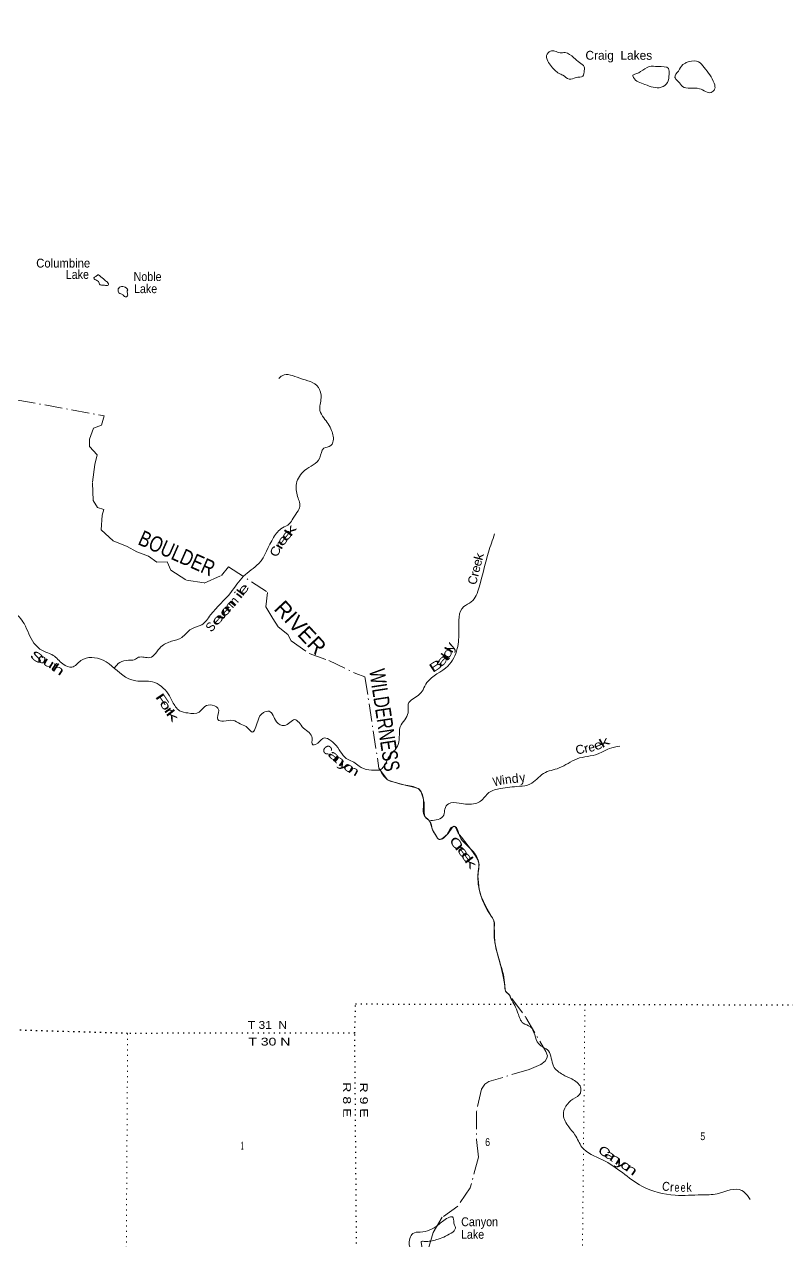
# Model space of a CAD drawing. Header units: feet. Extents: x -1048576 to 137166, y -268550 to 2097152.
# Drawn here: x -182501 to -165346, y 224727 to 252093 of the extents above; entities that cross this region are included whole.
import ezdxf
from ezdxf.enums import TextEntityAlignment as Align

# ---------------------------------------------------------------- set-up
doc = ezdxf.new("R2010")
doc.units = ezdxf.units.FT
doc.header["$LTSCALE"] = 80
doc.linetypes.add('DOT_DASHED', pattern=[7.7, 5, -1.2, 0.3, -1.2])
doc.linetypes.add('DOTTED', pattern=[1.5, 0.3, -1.2])
for name, color, linetype, lineweight in [('39', 7, 'Continuous', 13), ('44', 7, 'DOT_DASHED', 13), ('6', 7, 'DOTTED', 25), ('7', 7, 'DOTTED', 13)]:
    doc.layers.add(name, color=color, linetype=linetype, lineweight=lineweight)
doc.layers.add('41', color=7, linetype='Continuous')

msp = doc.modelspace()

# ---------------------------------------------------------------- linework, layer by layer
at = {"layer": '39'}
for points in [[(-139726.18, 284721.75), (-139786.61, 284683.23), (-139865.18, 284636.58), (-139935.68, 284589.96), (-139981.99, 284555.51), (-140024.23, 284506.92), (-140030.24, 284490.75), (-140030.24, 284490.75), (-140086.75, 284492.64)], [(-170559.71, 251060.71), (-170738.16, 251299.72), (-170747.82, 251388.6), (-170660.55, 251489.18), (-170565.7, 251488.78), (-170442.77, 251451.91), (-170333.77, 251455.48), (-170138.56, 251341.58), (-170005.89, 251231.98), (-169903.44, 251134.62), (-169899.78, 251055.86), (-169936.73, 250928.82), (-170084.22, 250895.12), (-170239.79, 250859.45), (-170386.69, 250948.92), (-170469.24, 250987.63), (-170559.71, 251060.71)], [(-167543.4, 251253.74), (-167327.67, 251250.8), (-167205.17, 251125.09), (-166976.84, 250766.73), (-166967.41, 250631.42), (-167044.45, 250561.08), (-167306.4, 250644.98), (-167693.65, 250695.1), (-167781.94, 250800.47), (-167838.17, 250857.24), (-167860.16, 250899.74), (-167780.76, 251042.75), (-167683.19, 251185.69), (-167626.5, 251221.79), (-167543.4, 251253.74)], [(-168808.45, 250952.26), (-168632.5, 251028.23), (-168438.2, 251142.48), (-168240.41, 251143.66), (-168008.55, 251096.22), (-167993, 250975.01), (-168030.26, 250781.34), (-168170.03, 250676.95), (-168535.02, 250739.08), (-168790.56, 250895.64), (-168804.5, 250934.07), (-168808.45, 250952.26)], [(-180695.77, 246341.07), (-180808.32, 246438.47), (-180834.48, 246454.73), (-180895.19, 246420.67), (-180937.71, 246390.56), (-180893.55, 246341.92), (-180823.16, 246291.14), (-180811.27, 246246.67), (-180698.37, 246221.96), (-180617.65, 246221.61), (-180607.38, 246257.91), (-180637.46, 246296.4), (-180671.64, 246322.8), (-180695.77, 246341.07)], [(-180174.14, 246120.78), (-180204.22, 246159.27), (-180315.05, 246194.07), (-180385.95, 246139.85), (-180372.26, 246050.96), (-180287.67, 246014.25), (-180229.41, 245959.49), (-180178.84, 245983.5), (-180186.5, 246068.33), (-180174.14, 246120.78)], [(-176775.14, 244123.48), (-176698.14, 244187.76), (-176304.86, 244133.58), (-175884.07, 243925.83), (-175822.67, 243687.32), (-175848.26, 243404.76), (-175760.27, 243238.81), (-175586.06, 242955.4), (-175559.09, 242690.78), (-175603.86, 242616.26), (-175761.58, 242554.35), (-175851.43, 242338.69), (-176193.88, 242055.47), (-176376.93, 241763.48), (-176350.11, 241468.58), (-176306.94, 241216.01), (-176390.37, 241075.03), (-176451.37, 240982.41), (-176538.78, 240853.57), (-176694.62, 240763.37), (-176891.42, 240550.19), (-177227.29, 239960.04), (-177567.73, 239674.78), (-177856.08, 239310.56), (-178308.59, 238805.71), (-178509.47, 238584.47), (-178746.06, 238488.57), (-178958.91, 238295.65), (-179185.36, 238211.81), (-179426.12, 238087.66), (-179679.58, 237844.44), (-179927.78, 237851.56), (-180026.94, 237797.47), (-180158.18, 237783.89), (-180350.13, 237738.28), (-180480.08, 237603.11)], [(-174495.53, 235312.6), (-174411.94, 235392.92), (-174310.08, 235588.34), (-174086.61, 235890.24), (-174023.9, 236336.19), (-173914.21, 236481.1), (-173860.92, 236650.47), (-173860.19, 236799.88), (-173629.13, 237002.82), (-173529.65, 237123.54), (-173440.07, 237284.69), (-172968.02, 237656.2), (-172760.27, 238047.01), (-172723.94, 238462.79), (-172612.38, 238991.31), (-172444.36, 239097.6), (-172267.15, 239432.01), (-172055.46, 240216.53), (-171918.23, 240629.86)], [(-184501.81, 239433.64), (-184081.58, 239432.11), (-183775.72, 239247.07), (-183520.74, 238973.4), (-183176.98, 238697.33), (-182744.43, 238832.78), (-182507.37, 238609.66), (-182285.47, 238172.59), (-182092.55, 238004.18), (-181850.89, 237896.13), (-181633.87, 237703.39), (-181428.37, 237629.82), (-181227.85, 237778.38), (-180729.32, 237786.34), (-180220.55, 237408.61), (-179990.91, 237320.81), (-179615.63, 237299.01), (-179263.76, 237028.96), (-179163.72, 236850.86), (-179007.28, 236650.3), (-178817.82, 236599.01), (-178567.46, 236620.15), (-178435.66, 236746.78), (-178276.07, 236778.41), (-178125.28, 236660.65), (-178146.49, 236450.76), (-178017.5, 236413.86), (-177801.46, 236433.13), (-177644.42, 236355.73), (-177509.51, 236292.56), (-177374.88, 236170.84), (-177246.53, 236418.64), (-177122.49, 236609.92), (-176993.2, 236637.64), (-176828.85, 236402.72), (-176649.66, 236315.13), (-176414.89, 236449.4), (-176218.03, 236260.79), (-176023.38, 236031.8), (-176007.95, 235884.34), (-175947.39, 235888.12), (-175787.28, 236026.75), (-175487.35, 235865.96), (-175216.42, 235551.84), (-175085.54, 235490.7), (-174968.93, 235399.35), (-174495.08, 235312.52)], [(-173358.29, 234181), (-173190.68, 234202.49), (-173059.01, 234302.88), (-173038.17, 234438.07), (-172956.85, 234558.87), (-172714.62, 234569.95), (-172351.38, 234562.33), (-172234.06, 234618.37), (-172045.45, 234807.35), (-171786.66, 234901.14), (-171360.59, 234949.79), (-171126.26, 234995.23), (-170816.28, 235240.23), (-170464.53, 235361.89), (-170063.93, 235568.14), (-169587.09, 235679.17), (-169336.27, 235797.22), (-169103.91, 235852.76)], [(-174495.08, 235312.52), (-174332.62, 235103.85), (-174155.34, 235038.48), (-173957.84, 234981.1), (-173641.39, 234896.97), (-173517.45, 234652.13), (-173479, 234260.26), (-173380.56, 234166.96), (-173314.9, 233972.85), (-173236.85, 233839.25), (-173186.76, 233764.33), (-172992.54, 233860.42), (-172850.36, 234047.58), (-172812.02, 234045.4), (-172724.04, 233877.44), (-172459.27, 233543.16), (-172281.03, 233259.72), (-172292.77, 232920.56), (-172216.32, 232455.85), (-172018.43, 232063.3), (-171932.34, 231921.59), (-171929.26, 231723.71), (-171900.73, 231366.21), (-171783.8, 230925.54), (-171691.12, 230478.93), (-171671.6, 230343.57), (-171583.25, 230250.31), (-171545.36, 230157.27)], [(-171553.56, 230172.67), (-171392.81, 229848.59), (-171272.89, 229617.96), (-171119.88, 229542.59), (-170926.08, 229156.21), (-170708.91, 228997.8), (-170593.6, 228656.18), (-170384.67, 228463.49), (-170181.32, 228365.69), (-169984.48, 228177.1), (-169976.91, 228144.43)], [(-169976.91, 228144.43), (-169989.18, 228047.95), (-170155.39, 227913.47), (-170371.17, 227557.2), (-170251.45, 227288.22), (-170111.07, 227111.99), (-169953.06, 226830.72), (-169492.3, 226548.09), (-169043.69, 226257.44), (-168603.22, 225952.7), (-167853.41, 225749.5), (-167266.01, 225756.94), (-166910.63, 225783.59), (-166353.17, 225855.75), (-166228.63, 225740.14), (-166170.53, 225655.11)], [(-172837.87, 225123.58), (-172867.68, 225261.51), (-172962.64, 225241.76), (-173193.6, 225075.28), (-173592.03, 224919.65), (-173757.7, 224890.12), (-173824.87, 224779.42), (-173839.77, 224630.13), (-173737.65, 224472.23), (-173614.73, 224431.31), (-173553.57, 224550.12), (-173561.19, 224636.94), (-173570.93, 224705.61), (-173504.3, 224711.36), (-173227.57, 224750.48), (-172895.79, 224898.34), (-172800.35, 225008.92), (-172818.15, 225079.64), (-172838.11, 225124.13)]]:
    msp.add_spline(points, degree=3, dxfattribs=at)
at = {"layer": '44'}
for points in [[(-184464.3, 243977.07), (-180706.59, 243281.71), (-180760.68, 243072.17), (-180940.69, 243008.96), (-181035.4, 242763.39), (-181034.72, 242593.81), (-180864.73, 242408.79), (-180914.87, 242189.12), (-180966.5, 241779.7), (-180953.51, 241379.88), (-180853.92, 241219.63), (-180711.03, 241180.17), (-180748.37, 241049.24), (-180773.17, 240716.32), (-180504.81, 240474.02), (-180183.11, 240344.35), (-179970.25, 240225.62), (-179706.79, 240128.71), (-179522.3, 239992.03), (-179284.27, 239996.25), (-179203.04, 239809.89), (-178851.81, 239589.15), (-178452.96, 239523.49), (-178062.33, 239696.12), (-177903.5, 239886.68), (-177026.61, 239312.64), (-177067.47, 238989.94), (-176910.21, 238726.29), (-176790.67, 238537.62), (-176568.17, 238362.28), (-176492.64, 238220.39), (-176093.47, 237940.73), (-175646.96, 237779.82), (-175038.13, 237486.44), (-174835, 237412.2), (-174522.4, 235358.69), (-174497, 235312.87)], [(-174497, 235312.87), (-174324.95, 235095.15), (-174271.61, 235064.71), (-174150.38, 235037.02), (-173962.75, 234982.52), (-173715.46, 234921.52), (-173625.62, 234889.49), (-173578.51, 234841.81), (-173526.17, 234683.83), (-173503.75, 234575.64), (-173502.68, 234374.04), (-173492.44, 234300.45), (-173478.53, 234259.2), (-173456.12, 234231.77), (-173396.91, 234188.82), (-173370.65, 234142.57), (-173314.67, 233972.43), (-173200.26, 233781.84), (-173162.83, 233750.25), (-173109.63, 233765.04), (-173035.83, 233821.7), (-172963.48, 233891.53), (-172866.64, 234033.67), (-172832.01, 234052.92), (-172801.24, 234030), (-172738.29, 233898.99), (-172665.91, 233802.84), (-172436.27, 233512.56), (-172345.27, 233386.19), (-172296.06, 233296.54), (-172267.87, 233193.96), (-172286.05, 233031.06), (-172293.65, 232932.39), (-172264.12, 232638.49), (-172221.37, 232469.2), (-172116.86, 232243.53), (-171935.58, 231932.29), (-171924.96, 231862.76), (-171922.53, 231590.43), (-171911.15, 231438.23), (-171870.35, 231234.28), (-171793.85, 230967.85), (-171736.94, 230705.18), (-171697.38, 230509.98), (-171679.07, 230386.3), (-171669.68, 230337.39), (-171650.42, 230311.79), (-171600.61, 230274.04), (-171582.67, 230248.88), (-171553, 230176.04)], [(-171532.16, 230173.11), (-171214.06, 229750.08), (-170764.85, 228985.28), (-170729.84, 228886.55), (-170743.08, 228832.85), (-170777.9, 228767.52), (-170880.35, 228687.78), (-171143.51, 228575.7), (-172051.79, 228308.04), (-172140.26, 228249.24), (-172214.28, 228135.43), (-172326, 227632.98), (-172329.33, 227001.63), (-172282.93, 226609.45), (-172468.37, 225916.12), (-172745.23, 225504.47), (-173095.97, 225253.82), (-173299.73, 224914.41), (-173575.45, 223953.83)]]:
    msp.add_lwpolyline(points, dxfattribs=at)
at = {"layer": '6'}
for points in [[(-175065.69, 212403.43), (-175051.15, 213591.24), (-175029.64, 218945.8), (-175029.36, 224094.58), (-175020.83, 224183.35), (-175064.65, 229392.89), (-175047.13, 230052.81), (-169886.06, 230043.62), (-164624.09, 230029.94), (-159279.33, 230023.96), (-153957.03, 229967.63), (-153815.51, 229968.9)], [(-175064.65, 229392.89), (-180175.32, 229391.75), (-184583.61, 229517.2)]]:
    msp.add_lwpolyline(points, dxfattribs=at)
at = {"layer": '7'}
for points in [[(-169886.06, 230043.62), (-169944.59, 224164.46), (-169968.06, 218822.02)], [(-180175.32, 229391.75), (-180208.09, 224202.75), (-180222.95, 218965.22), (-180300.68, 214148.05)]]:
    msp.add_lwpolyline(points, dxfattribs=at)

# ---------------------------------------------------------------- texts
at = {"layer": '41'}
msp.add_text('Craig  Lakes', height=200, dxfattribs=at).set_placement((-169874.34, 251295.79))
for s, width, p in [('Columbine', 0.95, (-182233.13, 246620.81)), ('Lake', 0.9, (-181568.11, 246366.3)), ('Noble', 0.9, (-180041.66, 246317.17)), ('Lake', 0.9, (-180032.73, 246044.81)), ('Canyon', 0.9, (-172670.9, 225052.73)), ('Lake', 0.9, (-172675.25, 224770.18))]:
    msp.add_text(s, height=200, dxfattribs=dict(at, width=width)).set_placement(p)
for s, rotation, width, p in [('k', 55.298, 1.85, (-176434.29, 240649.94)), ('e', 54.139, 1.7, (-176613.42, 240429.57)), ('e', 52.434, 1.75, (-176524.25, 240541.8)), ('C', 65.72, 1.2, (-176761.54, 240194.62)), ('r', 59.946, 1.65, (-176682.46, 240320.84)), ('k', 74.981, 1.2, (-172176.47, 240094.83)), ('e', 75.978, 1.05, (-172212.7, 239960.96)), ('r', 75.978, 1.15, (-172277.18, 239702.74)), ('e', 75.978, 1.05, (-172249.21, 239819.21)), ('e', 52.053, 1.75, (-177500.65, 239325.14)), ('i', 52.376, 1.6, (-177603.39, 239193.8)), ('l', 52.376, 1.5, (-177556.91, 239248.73)), ('v', 48.091, 2.05, (-177990.85, 238744.74)), ('e', 48.168, 1.9, (-177904.6, 238841.04)), ('n', 48.168, 2, (-177811.12, 238945.47)), ('e', 48.091, 1.9, (-178083.8, 238641.95)), ('d', 60.826, 1.65, (-172895.67, 237904.9)), ('y', 66.38, 1.4, (-172832.57, 238051.37)), ('S', 324.659, 1.7, (-182273.11, 237777.71)), ('o', 337.035, 1.25, (-182134.85, 237728.2)), ('u', 330.122, 1.65, (-181998.85, 237646.65)), ('a', 45.855, 2.1, (-173025.24, 237722.3)), ('l', 52.768, 1.5, (-172954.5, 237811.16)), ('t', 326.152, 1.55, (-181874.82, 237561.25)), ('h', 326.214, 1.7, (-181784.33, 237496.51)), ('B', 32.977, 1.65, (-173190.06, 237577.14)), ('F', 303.78, 1.9, (-179479.69, 236838.46)), ('o', 301.39, 1.5, (-179408.19, 236726.83)), ('r', 305.532, 1.85, (-179319.3, 236591.55)), ('k', 308.501, 2, (-179244.37, 236481.6)), ('e', 21.325, 1.25, (-169558.03, 235786.17)), ('k', 29.04, 1.65, (-169403.8, 235858.26)), ('a', 318.537, 2, (-175583.72, 235558.44)), ('n', 321.024, 1.9, (-175476.94, 235465.25)), ('C', 18.202, 1.05, (-169965.27, 235684.77)), ('r', 13.789, 1.15, (-169833.56, 235711.74)), ('y', 323.799, 1.8, (-175356.13, 235365.4)), ('o', 325.753, 1.6, (-175250.05, 235293.75)), ('n', 330.616, 1.55, (-175131.71, 235221.22)), ('W', 13.235, 0.85, (-171826.56, 234971.69)), ('d', 6.332, 1.05, (-171447.26, 235028.34)), ('C', 308.506, 1.55, (-172860.44, 233608.76)), ('r', 308.258, 1.95, (-172772.58, 233500.41)), ('e', 306.395, 1.7, (-172700.8, 233413.68)), ('e', 306.395, 1.7, (-172615.62, 233300.49)), ('k', 306.439, 1.9, (-172534.18, 233176.44)), ('C', 328.94, 1.35, (-169499.73, 226645.96)), ('a', 327.113, 1.65, (-169372.18, 226567.35)), ('n', 327.113, 1.7, (-169251.55, 226488.72)), ('y', 327.009, 1.7, (-169121.08, 226403.06)), ('o', 327.009, 1.55, (-169016.07, 226334.88)), ('n', 325.039, 1.75, (-168893.82, 226250.26)), ('C', 351.72, 0.9, (-168076.49, 225851.44)), ('e', 359.321, 0.75, (-167816.68, 225829.06)), ('e', 359.321, 0.75, (-167677.88, 225825.33)), ('k', 2.13, 0.9, (-167539.5, 225826.42))]:
    msp.add_text(s, height=200, rotation=rotation, dxfattribs=dict(at, width=width)).set_placement(p, align=Align.CENTER)
for s, rotation, p in [('C', 74.663, (-172314.79, 239560.76)), ('m', 48.168, (-177738.46, 239026.65)), ('S', 47.959, (-178236.15, 238471.66)), ('e', 12.898, (-169716.94, 235735.3)), ('C', 313.874, (-175753.41, 235700.46)), ('i', 8.696, (-171707.21, 234992.17)), ('n', 8.332, (-171598.97, 235011.21)), ('y', 8.997, (-171279.78, 235049.56)), ('r', 356.104, (-167935.86, 225835.59))]:
    msp.add_text(s, height=200, rotation=rotation, dxfattribs=at).set_placement(p, align=Align.CENTER)
at = {"layer": '44'}
for s, rotation, width, p in [('BOULDER', 336.047, 0.8, (-179965.58, 240400.54)), ('WILDERNESS', 278.656, 0.75, (-174741.49, 237561.42))]:
    msp.add_text(s, height=350, rotation=rotation, dxfattribs=dict(at, width=width)).set_placement(p)
msp.add_text('RIVER', height=350, rotation=312.815, dxfattribs=at).set_placement((-176903.72, 238928.66))
at = {"layer": '6'}
for s, rotation, width, p in [('T 31  N', 0.013, 1.15, (-177469.98, 229492.29)), ('T 30 N', 0.013, 1.35, (-177461.2, 229117.3)), ('R 8 E', 270.482, 1.35, (-175330.37, 228289.24)), ('R 9 E', 270.482, 1.35, (-174950.68, 228283.27))]:
    msp.add_text(s, height=175, rotation=rotation, dxfattribs=dict(at, width=width)).set_placement(p)
at = {"layer": '7'}
for s, width, p in [('5', 0.85, (-167289.85, 226989.31)), ('1', 0.4, (-177629, 226777.13)), ('6', 0.85, (-172131.52, 226856.73))]:
    msp.add_text(s, height=175, dxfattribs=dict(at, width=width)).set_placement(p)

doc.saveas('drawing.dxf')
